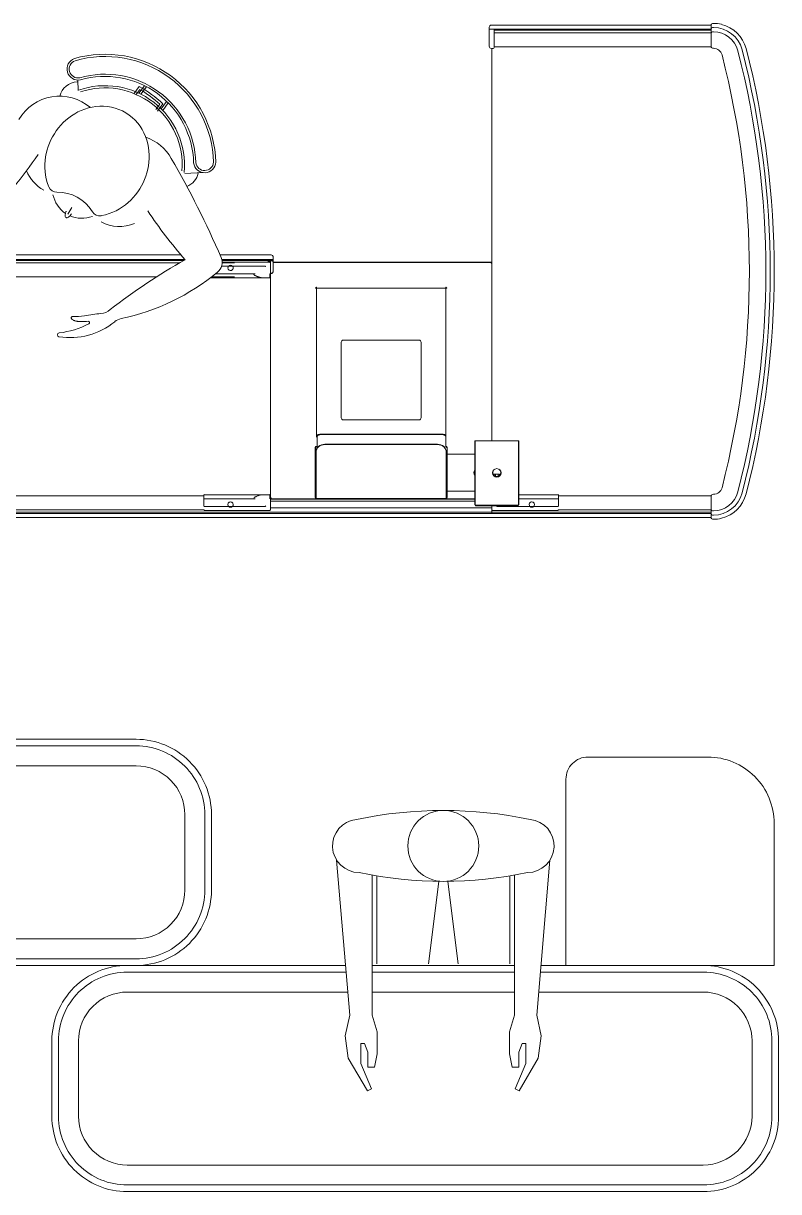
# Model space of a CAD drawing. Header units: millimetres. Extents: x 1653.8 to 1709.6, y 1641.2 to 1683.3.
# Drawn here: x 1702.083 to 1703.787, y 1655.471 to 1658.105 of the extents above; entities that cross this region are included whole.
import ezdxf

# ---------------------------------------------------------------- set-up
doc = ezdxf.new("R2010")
doc.units = ezdxf.units.MM
doc.layers.add('AR_MOBILIARIO', color=1, linetype='Continuous', lineweight=0)
doc.layers.add('CHECKOUT', color=7, linetype='Continuous')

# ---------------------------------------------------------------- blocks, each defined once
blk = doc.blocks.new('ck 2200 ce')
at = {"layer": 'AR_MOBILIARIO'}
for p, q in [((6346517.6, 523286), (6346517.6, 525614)), ((6346527.1, 523529), (6346527.1, 525614)), ((6346529.4, 523529), (6346529.4, 525614)), ((6346535.2, 525614), (6346535.2, 524431)), ((6346566.7, 525614), (6346566.7, 524431)), ((6347060.5, 524537.8), (6347060.5, 524930.6)), ((6347092, 524485.9), (6347092, 524917.2)), ((6347097.4, 524915), (6347097.4, 524476.5)), ((6347099.7, 524914.1), (6347099.7, 524474.2)), ((6347109.7, 524910.1), (6347109.7, 524482.8)), ((6347272.9, 524784.4), (6347264.8, 524781.6)), ((6347281.1, 524786.7), (6347272.9, 524784.4)), ((6347289.4, 524788.3), (6347281.1, 524786.7)), ((6347297.8, 524789.4), (6347289.4, 524788.3)), ((6347306.1, 524789.9), (6347297.8, 524789.4)), ((6347314.4, 524789.8), (6347306.1, 524789.9)), ((6347322.6, 524789.3), (6347314.4, 524789.8)), ((6347330.7, 524788.3), (6347322.6, 524789.3)), ((6347338.7, 524786.7), (6347330.7, 524788.3)), ((6347346.5, 524784.8), (6347338.7, 524786.7)), ((6347354.2, 524782.4), (6347346.5, 524784.8)), ((6347264.8, 524781.6), (6347263.4, 524781.1)), ((6347361.7, 524779.5), (6347354.2, 524782.4)), ((6347369, 524776.3), (6347361.7, 524779.5)), ((6347376.1, 524772.6), (6347369, 524776.3)), ((6347383, 524768.5), (6347376.1, 524772.6)), ((6347389.7, 524764.1), (6347383, 524768.5)), ((6347396.1, 524759.3), (6347389.7, 524764.1)), ((6347402.2, 524754.1), (6347396.1, 524759.3)), ((6347193.9, 524742.2), (6347193.5, 524740.9)), ((6347193.5, 524740.9), (6347193.7, 524739.4)), ((6347193.7, 524739.4), (6347194.4, 524737.9)), ((6347194.8, 524743.2), (6347193.9, 524742.2)), ((6347194.4, 524737.9), (6347195.3, 524736.5)), ((6347196.2, 524743.8), (6347194.8, 524743.2)), ((6347195.3, 524736.5), (6347196.3, 524735.2)), ((6347197.8, 524744.1), (6347196.2, 524743.8)), ((6347196.3, 524735.2), (6347197.3, 524734.1)), ((6347197.3, 524734.1), (6347198.2, 524733.1)), ((6347199.5, 524744.1), (6347197.8, 524744.1)), ((6347198.2, 524733.1), (6347199.1, 524732.3)), ((6347199.1, 524732.3), (6347200, 524731.6)), ((6347201.1, 524744), (6347199.5, 524744.1)), ((6347200, 524731.6), (6347200.7, 524731)), ((6347200.7, 524731), (6347201.4, 524730.4)), ((6347202.6, 524743.7), (6347201.1, 524744)), ((6347217.1, 524729.4), (6347201.6, 524737.9)), ((6347203.9, 524743.4), (6347202.6, 524743.7)), ((6347205.1, 524743.1), (6347203.9, 524743.4)), ((6347206.1, 524742.7), (6347205.1, 524743.1)), ((6347207.1, 524742.4), (6347206.1, 524742.7)), ((6347207.9, 524742.1), (6347207.1, 524742.4)), ((6347208.6, 524741.8), (6347207.9, 524742.1)), ((6347208.8, 524741.8), (6347208.6, 524741.8)), ((6347408.1, 524748.5), (6347402.2, 524754.1)), ((6347413.6, 524742.5), (6347408.1, 524748.5)), ((6347418.8, 524736.2), (6347413.6, 524742.5)), ((6347423.7, 524729.6), (6347418.8, 524736.2)), ((6346959.6, 524711.6), (6346959.5, 524711.1)), ((6346959.5, 524711.1), (6346959.5, 524710.5)), ((6346959.5, 524710.5), (6346959.5, 524710)), ((6346959.5, 524710), (6346959.5, 524709.4)), ((6346959.5, 524709.4), (6346959.5, 524708.7)), ((6346959.5, 524708.7), (6346959.6, 524708.1)), ((6346959.7, 524713.5), (6346959.6, 524713.1)), ((6346959.6, 524713.1), (6346959.6, 524712.6)), ((6346959.6, 524712.6), (6346959.6, 524712.1)), ((6346959.6, 524712.1), (6346959.6, 524711.6)), ((6346959.6, 524708.1), (6346959.6, 524707.3)), ((6346959.6, 524707.3), (6346959.7, 524706.5)), ((6346959.8, 524714.5), (6346959.7, 524714)), ((6346959.7, 524714), (6346959.7, 524713.5)), ((6346959.7, 524706.5), (6346959.7, 524705.9)), ((6346959.9, 524715.5), (6346959.8, 524715)), ((6346959.8, 524715), (6346959.8, 524714.5)), ((6346960, 524716.5), (6346959.9, 524716)), ((6346959.9, 524716), (6346959.9, 524715.5)), ((6346960.1, 524717.1), (6346960, 524716.5)), ((6346960.2, 524717.7), (6346960.1, 524717.1)), ((6346960.3, 524718.3), (6346960.2, 524717.7)), ((6346960.5, 524718.9), (6346960.3, 524718.3)), ((6346960.6, 524719.7), (6346960.5, 524718.9)), ((6346960.8, 524720.4), (6346960.6, 524719.7)), ((6346961, 524721.3), (6346960.8, 524720.4)), ((6346961.3, 524722.2), (6346961, 524721.3)), ((6346961.6, 524723.2), (6346961.3, 524722.2)), ((6346962.1, 524724.3), (6346961.6, 524723.2)), ((6346962.6, 524725.5), (6346962.1, 524724.3)), ((6346963.2, 524726.8), (6346962.6, 524725.5)), ((6346964, 524728), (6346963.2, 524726.8)), ((6346965, 524729.1), (6346964, 524728)), ((6346966.1, 524730), (6346965, 524729.1)), ((6346967.3, 524730.4), (6346966.1, 524730)), ((6346968.5, 524730.3), (6346967.3, 524730.4)), ((6346969.7, 524729.7), (6346968.5, 524730.3)), ((6346970.6, 524728.7), (6346969.7, 524729.7)), ((6346970.8, 524728.5), (6346970.6, 524728.7)), ((6347201.4, 524730.4), (6347202.1, 524729.9)), ((6347202.1, 524729.9), (6347202.2, 524729.8)), ((6347428.1, 524722.6), (6347423.7, 524729.6)), ((6347432.1, 524715.3), (6347428.1, 524722.6)), ((6347435.7, 524707.7), (6347432.1, 524715.3)), ((6347438.7, 524699.8), (6347435.7, 524707.7)), ((6347480.8, 524714.6, 2404.3), (6347503.9, 524715.6, 2404.3)), ((6347441.3, 524691.6), (6347438.7, 524699.8)), ((6347443.2, 524683.3), (6347441.3, 524691.6)), ((6347444.5, 524674.7), (6347443.2, 524683.3)), ((6347198.2, 524662.7), (6347198.4, 524661.2)), ((6347198.4, 524661.2), (6347200.4, 524652.9)), ((6347200.4, 524652.9), (6347202.9, 524644.7)), ((6347445.2, 524666), (6347444.5, 524674.7)), ((6347444.5, 524648.5), (6347445.2, 524657.3)), ((6347445.2, 524657.3), (6347445.2, 524666)), ((6347202.9, 524644.7), (6347205.9, 524636.8)), ((6347205.9, 524636.8), (6347209.5, 524629.2)), ((6347209.5, 524629.2), (6347213.5, 524621.9)), ((6347438, 524622.9), (6347440.9, 524631.2)), ((6347440.9, 524631.2), (6347443, 524639.8)), ((6347443, 524639.8), (6347444.5, 524648.5)), ((6347213.5, 524621.9), (6347217.9, 524614.9)), ((6347217.9, 524614.9), (6347222.8, 524608.3)), ((6347222.8, 524608.3), (6347228, 524602)), ((6347228, 524602), (6347233.5, 524596)), ((6347419.6, 524592.7), (6347425.1, 524599.6)), ((6347425.1, 524599.6), (6347430.1, 524607)), ((6347430.1, 524607), (6347434.4, 524614.7)), ((6347434.4, 524614.7), (6347438, 524622.9)), ((6347233.5, 524596), (6347239.4, 524590.5)), ((6347239.4, 524590.5), (6347245.5, 524585.2)), ((6347245.5, 524585.2), (6347251.9, 524580.4)), ((6347251.9, 524580.4), (6347258.6, 524576)), ((6347258.6, 524576), (6347265.5, 524571.9)), ((6347392.5, 524570.4), (6347399.9, 524575.1)), ((6347399.9, 524575.1), (6347406.9, 524580.4)), ((6347406.9, 524580.4), (6347413.5, 524586.2)), ((6347413.5, 524586.2), (6347419.6, 524592.7)), ((6347483.1, 524576, 2404.3), (6347470.9, 524584.9, 2404.3)), ((6347472.1, 524573.1, 2404.3), (6347489.1, 524560.7, 2404.3)), ((6347489.6, 524577.4, 2404.3), (6347473.3, 524589.4, 2404.3)), ((6347474.3, 524577.6, 2404.3), (6347491.4, 524565.2, 2404.3)), ((6347265.5, 524571.9), (6347272.6, 524568.3)), ((6347272.6, 524568.3), (6347279.9, 524565)), ((6347279.9, 524565), (6347287.4, 524562.2)), ((6347287.4, 524562.2), (6347295.1, 524559.7)), ((6347295.1, 524559.7), (6347303, 524557.8)), ((6347303, 524557.8), (6347310.9, 524556.3)), ((6347310.9, 524556.3), (6347319, 524555.2)), ((6347319, 524555.2), (6347327.3, 524554.7)), ((6347327.3, 524554.7), (6347335.5, 524554.6)), ((6347335.5, 524554.6), (6347343.9, 524555.1)), ((6347343.9, 524555.1), (6347352.2, 524556.2)), ((6347352.2, 524556.2), (6347360.5, 524557.8)), ((6347360.5, 524557.8), (6347368.7, 524560.1)), ((6347368.7, 524560.1), (6347376.9, 524562.9)), ((6347376.9, 524562.9), (6347384.8, 524566.4)), ((6347384.8, 524566.4), (6347392.5, 524570.4)), ((6347434.3, 524535.7, 2404.3), (6347450.6, 524523.8, 2404.3)), ((6347435.4, 524523.9, 2404.3), (6347452.4, 524511.5, 2404.3)), ((6347437.7, 524539.4, 2404.3), (6347449.9, 524530.5, 2404.3)), ((6347439.1, 524527.5, 2404.3), (6347456, 524515.1, 2404.3)), ((6347295.4, 524433.1, 2404.3), (6347293.7, 524474.1, 2404.3)), ((6346533.8, 524282.4), (6346533.8, 524429.5)), ((6346542.8, 524375.5), (6346542.8, 524429.5)), ((6346542.8, 524429.5), (6346542.8, 524429.5)), ((6346543.5, 524431), (6346560.2, 524431)), ((6346559.8, 524429.5), (6346559.8, 524315.6)), ((6346560.2, 524431), (6346567.8, 524431)), ((6346569.2, 524429.5), (6346569.2, 524297.8)), ((6347058, 524417), (6347058, 524297.8)), ((6347060.5, 524362.1), (6347060.5, 524413.8)), ((6347067.4, 524405.1), (6347067.4, 524315.6)), ((6347084.5, 524375.5), (6347084.5, 524391.2)), ((6347092, 524362.1), (6347092, 524390)), ((6347093.5, 524390), (6347093.5, 524282.4)), ((6347097.4, 524390.3), (6347097.4, 524275)), ((6347099.7, 524390.8), (6347099.7, 524275)), ((6347109.7, 524394.8), (6347109.7, 524284.9)), ((6346542.8, 524292.4), (6346542.8, 524366.5)), ((6346542.9, 524366.8), (6346542.9, 524375.4)), ((6347084.4, 524366.4), (6347084.4, 524375.4)), ((6347084.5, 524292.4), (6347084.5, 524366.5)), ((6347067.1, 524315.4), (6347067.4, 524315.5)), ((6346542.8, 524292.4), (6346542.8, 524292.4)), ((6346569.2, 524297.8), (6346569.2, 524283.6)), ((6347058, 524297.8), (6347058, 524283.6)), ((6347084.5, 524292.4), (6347084.5, 524292.4)), ((6347093.9, 524285.8), (6347093.9, 524286)), ((6347093.9, 524286), (6347099.9, 524286)), ((6347093.9, 524281), (6347093.9, 524285.8)), ((6347096.3, 524279), (6347096.3, 524284)), ((6347109.9, 524284), (6347109.9, 524279)), ((6346535.2, 524281.3), (6346535.2, 524281)), ((6346539.7, 524281), (6346535.2, 524281)), ((6346539.7, 524281), (6346554.7, 524281)), ((6346539.7, 524281), (6346539.7, 523781)), ((6346560.2, 524281), (6346554.7, 524281)), ((6346554.7, 524281), (6346554.7, 523820)), ((6346559.4, 523820), (6346559.4, 524281)), ((6346559.9, 524280), (6346560.9, 524280)), ((6346559.9, 524280), (6346559.9, 524279)), ((6346561.9, 524279), (6346559.9, 524279)), ((6346559.9, 524279), (6346559.9, 523820)), ((6346567.8, 524282.2), (6346560.2, 524282.2)), ((6346561.9, 524281), (6346560.9, 524281)), ((6346560.9, 524281), (6346560.9, 524280)), ((6346561.9, 524280), (6346560.9, 524280)), ((6346560.9, 524280), (6346560.9, 524279)), ((6346561.4, 524282.2), (6346561.4, 524281)), ((6346561.4, 524281), (6347067.1, 524281)), ((6346561.9, 524281), (6346561.9, 524279)), ((6346932.2, 524281), (6346561.9, 524281)), ((6347059.5, 524282.2), (6347067, 524282.2)), ((6347065.4, 524281), (6347065.4, 524282.2)), ((6347065.9, 524282), (6347065.9, 524282.2)), ((6347074.2, 524281), (6347067.1, 524281)), ((6347067.4, 524281), (6347067.4, 524281)), ((6347067.4, 524281), (6347068.4, 524281)), ((6347067.9, 524281), (6347067.9, 524279.5)), ((6347067.9, 524281), (6347068.4, 524281)), ((6347067.9, 524279), (6347067.9, 524281)), ((6347067.9, 524279.5), (6347067.9, 524279)), ((6347068.4, 524281), (6347072.1, 524281)), ((6347068.4, 524278), (6347068.4, 524279)), ((6347095, 524275), (6347071.9, 524275)), ((6347090.9, 524274.5), (6347072.9, 524274.5)), ((6347084.4, 524281), (6347074.2, 524281)), ((6347092.1, 524281), (6347084.4, 524281)), ((6347087.1, 524281), (6347090.9, 524281)), ((6347090.9, 524281), (6347092.2, 524281)), ((6347090.9, 524274.5), (6347090.9, 524275)), ((6347092.9, 524274.5), (6347090.9, 524274.5)), ((6347091.4, 524275), (6347091.4, 524274.5)), ((6347093.9, 524281), (6347092.1, 524281)), ((6347092.9, 524274.5), (6347092.9, 523783)), ((6347092.9, 524261.7), (6347093.4, 524261.7)), ((6347093.4, 524275), (6347093.4, 524261.7)), ((6347093.4, 523781), (6347093.4, 524261.7)), ((6347098, 524275), (6347095, 524275)), ((6347105.9, 524275), (6347098, 524275)), ((6346560.9, 524178), (6346560.9, 523884)), ((6346561.9, 524178), (6346560.9, 524178)), ((6346561.9, 524178), (6346664.8, 524178)), ((6346562.9, 524180), (6346675.2, 524180)), ((6346562.9, 524180), (6346562.9, 524178.5)), ((6346675.2, 524178.5), (6346562.9, 524178.5)), ((6346568.5, 524178.5), (6346568.5, 524178)), ((6346665.6, 524178), (6346664.8, 524178)), ((6346676.4, 524180), (6346675.2, 524180)), ((6346675.2, 524178.5), (6346676.4, 524178.5)), ((6346676.4, 524178.5), (6346676.4, 524180)), ((6346676.4, 524177.8), (6346676.4, 524178)), ((6346677.9, 524175.8), (6346677.9, 524178)), ((6347034.8, 524179), (6347035.8, 524179)), ((6347034.8, 524177.6), (6347034.8, 524179)), ((6347035.8, 524179), (6347035.8, 524178)), ((6347036.8, 524178), (6347035.8, 524178)), ((6347036.8, 524178), (6347036.8, 524177)), ((6346676.8, 524175.8), (6346697.2, 524175.8)), ((6346682.1, 524158), (6346682.1, 523904)), ((6346682.9, 524158), (6346682.9, 523904)), ((6346697.2, 524175.8), (6346698.8, 524175.8)), ((6346698.7, 524177), (6347033.9, 524177)), ((6346700.4, 524175.8), (6346698.8, 524175.8)), ((6346701.7, 524175.8), (6346700.4, 524175.8)), ((6346704.6, 523895.3), (6346704.6, 524165.8)), ((6346705.9, 523895.3), (6346705.9, 524165.8)), ((6347034.8, 524176.1), (6347034.8, 523885.9)), ((6347036.8, 524177), (6347035.4, 524177)), ((6346737.8, 523946), (6346737.8, 524116)), ((6346742.8, 524121), (6346912.8, 524121)), ((6346917.8, 524116), (6346917.8, 523946)), ((6346912.8, 523941), (6346742.8, 523941)), ((6346527.1, 523286), (6346527.1, 523881)), ((6346529.4, 523881), (6346529.4, 523286)), ((6346560.9, 523884), (6346561.9, 523884)), ((6346561.9, 523884), (6346664.8, 523884)), ((6346562.9, 523882), (6346562.9, 523883.5)), ((6346562.9, 523882), (6346675.2, 523882)), ((6346568.5, 523883.5), (6346568.5, 523884)), ((6346576.9, 523882), (6346576.9, 523820)), ((6346660.9, 523820), (6346660.9, 523882)), ((6346664.8, 523884), (6346665.6, 523884)), ((6346675.2, 523882), (6346676.4, 523882)), ((6346676.4, 523882), (6346676.4, 523883.3)), ((6346697.2, 523885.3), (6346676.8, 523885.3)), ((6346677.9, 523884), (6346677.9, 523885.3)), ((6346698.8, 523885.3), (6346697.2, 523885.3)), ((6347015.2, 523885), (6346698.7, 523885)), ((6346698.7, 523885), (6347033.9, 523885)), ((6346698.8, 523885.3), (6346700.4, 523885.3)), ((6346700.4, 523885.3), (6346701.7, 523885.3)), ((6347034.8, 523884.4), (6347034.8, 523883)), ((6347034.8, 523883), (6347035.8, 523883)), ((6347036.8, 523885), (6347035.4, 523885)), ((6347035.8, 523883), (6347035.8, 523884)), ((6347036.8, 523884), (6347035.8, 523884)), ((6347036.8, 523884), (6347036.8, 523885)), ((6346543.9, 523818), (6346543.9, 523818)), ((6346543.9, 523818), (6346543.9, 523818)), ((6346544.9, 523818), (6346543.9, 523818)), ((6346543.9, 523722), (6346543.9, 523818)), ((6346544.3, 523813), (6346544.3, 523727)), ((6346544.9, 523818), (6346544.9, 523818)), ((6346544.9, 523818), (6346546.1, 523818)), ((6346545.3, 523813), (6346545.3, 523727)), ((6346546.1, 523818.7), (6346546.2, 523819.4)), ((6346546.4, 523819), (6346546.4, 523820)), ((6346548.3, 523820), (6346546.4, 523820)), ((6346548.3, 523819), (6346546.4, 523819)), ((6346550.6, 523820), (6346548.3, 523820)), ((6346548.3, 523819), (6346550.6, 523819)), ((6346640.5, 523820), (6346550.6, 523820)), ((6346640.5, 523819), (6346550.6, 523819)), ((6346677, 523820), (6346640.5, 523820)), ((6346677, 523819), (6346640.5, 523819)), ((6346682.8, 523820), (6346677, 523820)), ((6346677, 523819), (6346682.8, 523819)), ((6346682.8, 523820), (6346686.4, 523820)), ((6346682.8, 523820), (6346682.8, 523820)), ((6346682.8, 523820), (6346682.8, 523819)), ((6346682.8, 523820), (6346682.8, 523819)), ((6346682.8, 523819), (6346686.4, 523819)), ((6346682.8, 523819), (6346682.8, 523819)), ((6346690.4, 523820), (6346686.4, 523820)), ((6346686.4, 523820), (6346686.4, 523819)), ((6346690.4, 523819), (6346686.4, 523819)), ((6346690.7, 523722), (6346690.7, 523818)), ((6346690.9, 523722), (6346690.9, 523818)), ((6347092.9, 523783), (6347090.9, 523783)), ((6347090.9, 523781), (6347090.9, 523783)), ((6347091.9, 523783), (6347091.9, 523782)), ((6347092.9, 523800.3), (6347093.4, 523800.3)), ((6347092.9, 523783), (6347092.9, 523782)), ((6347580.5, 523787), (6347585.1, 523787)), ((6347585.1, 523787), (6347615.7, 523787)), ((6347623.1, 523787), (6347615.7, 523787)), ((6347618.7, 523787), (6347618.7, 523286)), ((6346529.4, 523781), (6346527.1, 523781)), ((6346527.1, 523781), (6346527.1, 523781)), ((6346529.4, 523781), (6346527.1, 523781)), ((6346527.1, 523781), (6346527.1, 523781)), ((6346534.3, 523781), (6346529.4, 523781)), ((6346534.3, 523781), (6346529.4, 523781)), ((6346533.8, 523632.5), (6346533.8, 523779.6)), ((6346535.9, 523781), (6346534.3, 523781)), ((6346534.3, 523781), (6346535.9, 523781)), ((6346535.2, 523781), (6346539.7, 523781)), ((6346539.6, 523781), (6346535.9, 523781)), ((6346539.7, 523781), (6346539.6, 523781)), ((6346539.7, 523781), (6346539.6, 523781)), ((6346539.7, 523781), (6346543.9, 523781)), ((6346542.8, 523769.6), (6346542.8, 523769.6)), ((6346542.8, 523769.6), (6346542.8, 523695.5)), ((6346610.3, 523773), (6346610.4, 523773)), ((6346610.4, 523772.4), (6346610.3, 523772.4)), ((6346610.4, 523767.6), (6346610.3, 523767.6)), ((6346610.4, 523767), (6346610.3, 523767)), ((6346610.4, 523773.3), (6346610.4, 523770.9)), ((6346610.4, 523770.9), (6346610.4, 523769.1)), ((6346610.4, 523769.1), (6346610.4, 523766.7)), ((6346610.8, 523772.9), (6346615, 523772.9)), ((6346610.8, 523767.1), (6346615, 523767.1)), ((6346611.8, 523775.8), (6346615, 523775.8)), ((6346611.8, 523764.2), (6346615, 523764.2)), ((6346615, 523775.8), (6346615.4, 523775.1)), ((6346615.4, 523764.9), (6346615, 523764.2)), ((6346615.4, 523774.8), (6346615.4, 523775.1)), ((6346615.4, 523774.8), (6346615.4, 523773.9)), ((6346615.4, 523773.9), (6346615.4, 523770.9)), ((6346615.4, 523770.9), (6346615.4, 523769.1)), ((6346615.4, 523769.1), (6346615.4, 523766.1)), ((6346615.4, 523766.1), (6346615.4, 523765.2)), ((6346615.4, 523765.2), (6346615.4, 523764.9)), ((6346690.9, 523781), (6347090.9, 523781)), ((6347090.9, 523782), (6347091.9, 523782)), ((6347090.9, 523781), (6347091.9, 523781)), ((6347092.9, 523782), (6347091.9, 523782)), ((6347091.9, 523782), (6347091.9, 523782)), ((6347091.9, 523781), (6347091.9, 523782)), ((6347575.5, 523781), (6347091.9, 523781)), ((6347575.5, 523778), (6347575.5, 523782)), ((6347579.1, 523776), (6347577.5, 523776)), ((6347579, 523286), (6347579, 523776)), ((6347585.7, 523776), (6347579.1, 523776)), ((6347618.5, 523776), (6347585.7, 523776)), ((6347610.5, 523286), (6347610.5, 523776)), ((6347616.4, 523286), (6347616.4, 523776)), ((6347628.1, 523782), (6347628.2, 523286)), ((6347628.1, 523782), (6347628.1, 523781)), ((6346543.9, 523722), (6346543.9, 523722)), ((6346543.9, 523722), (6346543.9, 523722)), ((6346543.9, 523722), (6346544.9, 523722)), ((6346546.1, 523722), (6346544.9, 523722)), ((6346544.9, 523722), (6346544.9, 523722)), ((6346546.3, 523720.3), (6346546.2, 523720.8)), ((6346546.4, 523721), (6346548.3, 523721)), ((6346546.4, 523721), (6346546.4, 523720)), ((6346546.4, 523720), (6346548.3, 523720)), ((6346550.6, 523721), (6346548.3, 523721)), ((6346548.3, 523720), (6346550.6, 523720)), ((6346640.5, 523721), (6346550.6, 523721)), ((6346640.5, 523720), (6346550.6, 523720)), ((6346559.8, 523632.5), (6346559.8, 523720)), ((6346569.2, 523632.5), (6346569.2, 523720)), ((6346677, 523721), (6346640.5, 523721)), ((6346677, 523720), (6346640.5, 523720)), ((6346682.8, 523721), (6346677, 523721)), ((6346677, 523720), (6346682.8, 523720)), ((6346682.8, 523721), (6346686.4, 523721)), ((6346682.8, 523721), (6346682.8, 523721)), ((6346682.8, 523721), (6346682.8, 523720)), ((6346682.8, 523721), (6346682.8, 523720)), ((6346682.8, 523720), (6346686.4, 523720)), ((6346682.8, 523720), (6346682.8, 523720)), ((6346686.4, 523721), (6346690.4, 523721)), ((6346686.4, 523720), (6346686.4, 523721)), ((6346686.4, 523720), (6346690.4, 523720)), ((6346542.8, 523686.5), (6346542.8, 523632.5)), ((6346542.9, 523695.5), (6346542.9, 523686.6)), ((6346535.2, 523631), (6346535.2, 523286)), ((6346542.8, 523632.5), (6346542.8, 523632.5)), ((6346543.5, 523631), (6346560.2, 523631)), ((6346560.2, 523631), (6346567.8, 523631)), ((6346566.7, 523631), (6346566.7, 523286)), ((6346525.3, 523286), (6346516.2, 523286)), ((6346525.3, 523286), (6346525.3, 523286)), ((6346527.9, 523286), (6346525.3, 523286)), ((6346527.9, 523286), (6346528, 523286)), ((6346534.8, 523286), (6346528, 523286)), ((6346560.7, 523286), (6346534.8, 523286)), ((6346534.8, 523286), (6346534.8, 523286)), ((6346567.6, 523286), (6346560.7, 523286)), ((6347585.1, 523286), (6347578.2, 523286)), ((6347611, 523286), (6347585.1, 523286)), ((6347611, 523286), (6347611, 523286)), ((6347617.8, 523286), (6347611, 523286)), ((6347617.8, 523286), (6347617.9, 523286)), ((6347620.5, 523286), (6347617.9, 523286)), ((6347629.6, 523286), (6347620.5, 523286)), ((6347620.5, 523286), (6347620.5, 523286)), ((6346523.1, 523281.2), (6346523.1, 523281)), ((6346532.9, 523281.2), (6346532.9, 523281)), ((6346570, 523281.2), (6346570, 523281)), ((6347575.8, 523281.2), (6347575.8, 523281)), ((6347612.9, 523281.2), (6347612.9, 523281)), ((6347622.7, 523281.2), (6347622.7, 523281))]:
    blk.add_line(p, q, dxfattribs=at)
blk.add_circle((6347094.9, 524281), 0.5, dxfattribs=at)
for centre, radius, start, end in [((6347948.6, 525701.4), 1085.6, 230.8029, 235.6435), ((6347360.9, 524756.7), 106.9, 319.5514, 59.3767), ((6347330.8, 524751.3), 85.6, 111.2731, 151.1395), ((6347083.4, 524733.3), 160.1, 171.0527, 219.1902), ((6346929.5, 524757.5), 4.27, 2.1519, 171.0531), ((6347143.5, 524784.9), 211.4, 187.4002, 206.4377), ((6347261.4, 524701.9), 71.6, 102.7027, 144.4647), ((6347161, 524760.3), 90.2, 300.8028, 1.4762), ((6347270.4, 524763.1), 19.2, 111.3523, 181.4767), ((6347264, 524706.7), 71.6, 157.8143, 199.5763), ((6347459.3, 524716.2), 40.6, 1.2713, 77.9037), ((6347529, 524714.8, 2404.3), 25.1, 20.124, 191.5959), ((6347529, 524714.8, 2404.3), 20.1, 20.6034, 191.0661), ((6347041.8, 524702.2), 82.1, 177.4484, 186.78), ((6347084.6, 524721.5), 114, 176.4781, 190.7919), ((6347312.6, 524654, 2404.3), 178.9, 264.651, 19.7366), ((6347312.6, 524654, 2404.3), 173.9, 265.6209, 18.663), ((6347312.3, 524654.2, 2404.3), 200, 271.5188, 16.1261), ((6347312.3, 524654.2, 2404.3), 205, 271.5775, 16.0674), ((6347312.3, 524654.2, 2404.3), 250, 271.5721, 16.0729), ((6347312.3, 524654.2, 2404.3), 245, 271.6155, 16.0294), ((6346957, 524692.2), 3.21, 206.4388, 6.78), ((6346614.8, 524632), 364.2, 4.9909, 10.7927), ((6347217.1, 524666.3), 19.2, 120.8023, 190.9267), ((6347010.6, 524665), 32.9, 182.3306, 223.1334), ((6347259.3, 524621.6), 85.6, 151.1395, 203.327), ((6346933.9, 524611.3), 32.9, 11.8624, 39.1907), ((6345922.6, 523812), 1349.7, 29.3552, 37.9778), ((6347457.6, 524721.3), 502.2, 191.8617, 219.6844), ((6347253.4, 524708.2, 2404.3), 265, 317.8804, 330.0851), ((6347253.4, 524708.2, 2404.3), 270, 316.9232, 331.037), ((6347812.4, 523655.3), 1085.6, 123.751, 131.0785), ((6347274.2, 524597.2), 106.9, 299.9425, 340.9779), ((6346238.4, 526395.5), 2182.2, 293.3615, 299.9425), ((6347302.4, 524483.5), 40.6, 200.2184, 257.9037), ((6347320.2, 524429.3, 2404.3), 25.1, 96.049, 267.521), ((6347320.2, 524429.3, 2404.3), 20.1, 96.5788, 267.0416), ((6346535.3, 524429.5), 1.5, 93.1692, 180), ((6346567.8, 524429.5), 1.49, 0, 90), ((6347092.8, 524417.4), 27.5, 217.678, 293.3211), ((6346546.6, 524371), 5.88, 130.1702, 229.8298), ((6346546.7, 524370.9), 5.9, 130.3146, 179.8764), ((6346546.7, 524370.9), 5.9, 180.1235, 229.6854), ((6346546.8, 524370.8), 6.11, 89.9874, 130.3894), ((6346546.8, 524371.1), 6.1, 229.6067, 270.0165), ((6346546.8, 524370.9), 6.02, 0.5985, 130.9082), ((6346546.8, 524371), 6.02, 229.1076, 359.3857), ((6346546.8, 524371), 5.95, 269.4208, 90.5792), ((6347080.5, 524371), 5.95, 89.4208, 270.5792), ((6347080.5, 524371), 5.94, 134.7979, 270.6312), ((6347080.5, 524370.8), 6.08, 49.5109, 133.7729), ((6347080.5, 524370.8), 6.11, 49.6106, 90.0126), ((6347080.5, 524371.1), 6.1, 269.9835, 310.3933), ((6347080.6, 524370.9), 5.9, 0.1236, 49.6854), ((6347080.7, 524371), 5.88, 310.1702, 49.8298), ((6347080.6, 524370.9), 5.89, 315.1297, 359.9065), ((6346566.5, 524328.7), 14.8, 243.3758, 244.7857), ((6346545.2, 524294.3), 3.08, 217.8537, 243.7179), ((6346567.8, 524283.6), 1.49, 269.9836, 0), ((6347059.5, 524283.6), 1.49, 180, 269.9817), ((6347082.1, 524294.2), 3.07, 296.2665, 322.162), ((6347107.9, 524284), 2, 0, 28.235), ((6346535.3, 524282.5), 1.49, 179.5101, 269.9668), ((6346536.1, 524283.2), 2.09, 201.3126, 248.9848), ((6346562.9, 524278), 3, 131.7591, 138.2407), ((6347064.9, 524282), 1, 300, 0), ((6347072.9, 524279.5), 5, 185.7392, 270), ((6347071.9, 524279), 4, 180, 215.3878), ((6347071.9, 524279), 4, 236.5142, 270), ((6347091.3, 524283.2), 2.02, 290.0443, 339.6583), ((6347092, 524282.5), 1.49, 270.0332, 0.4899), ((6347105.9, 524279), 4, 270, 0), ((6346562.9, 524178), 2, 90, 180), ((6346562.9, 524178), 0.5, 90, 180), ((6346675.9, 524178), 0.5, 0, 90), ((6346675.9, 524178), 2, 0, 75.5225), ((6346742.8, 524116), 5, 90, 180), ((6346912.8, 524116), 5, 0, 90), ((6346742.8, 523946), 5, 180, 270), ((6346912.8, 523946), 5, 270, 0), ((6346562.9, 523884), 2, 180, 270), ((6346562.9, 523884), 0.5, 180, 270), ((6346675.9, 523884), 2, 284.4775, 0), ((6346618.9, 523812), 10, 53.1301, 126.8699), ((6347580.5, 523782), 5, 90, 180), ((6347623.1, 523782), 5, 0, 90), ((6346535.3, 523779.5), 1.49, 90.0332, 180.4899), ((6346536, 523778.8), 2.02, 110.0443, 159.6583), ((6346545.2, 523767.7), 3.07, 116.2665, 142.162), ((6346618.9, 523770), 9.12, 28.5352, 270), ((6346612.1, 523774), 3.35, 12.7692, 31.1339), ((6346612.1, 523774.6), 3.35, 328.8567, 347.2403), ((6346612.1, 523765.4), 3.35, 12.7692, 31.1339), ((6346612.1, 523765.9), 3.35, 328.8567, 347.2403), ((6346618.9, 523770), 9.12, 270, 331.4648), ((6347577.5, 523778), 2, 180, 270), ((6346546.6, 523691), 5.88, 130.1702, 229.8298), ((6346546.7, 523691), 5.89, 135.1297, 179.9065), ((6346546.7, 523691.1), 5.9, 180.1236, 229.6854), ((6346546.8, 523690.8), 6.1, 89.9835, 130.3933), ((6346546.8, 523691.2), 6.11, 229.6106, 270.0126), ((6346546.8, 523691.2), 6.08, 229.5109, 313.7729), ((6346546.8, 523691), 5.95, 269.4208, 90.5792), ((6346546.8, 523691), 5.94, 314.7979, 90.6312), ((6346535.3, 523632.5), 1.5, 180, 266.8153), ((6346567.8, 523632.5), 1.49, 270, 360), ((6346521.9, 523281.2), 8, 150.0848, 180), ((6346516.2, 523284.5), 1.5, 90, 150.0848), ((6346531.6, 523281.3), 8.54, 152.2362, 180.0849), ((6346525.3, 523284.6), 1.37, 91.1173, 153.0857), ((6346542.3, 523281.3), 9.42, 155.1299, 180.1729), ((6346534.9, 523284.8), 1.23, 93.0557, 157.3346), ((6346567.6, 523284.5), 1.5, 29.9152, 90), ((6346562, 523281.2), 8, 0, 29.9152), ((6347583.8, 523281.2), 8, 150.0848, 180), ((6347578.2, 523284.5), 1.5, 90, 150.0848), ((6347610.9, 523284.8), 1.23, 22.6654, 86.9443), ((6347603.5, 523281.3), 9.42, 359.8271, 24.8701), ((6347620.5, 523284.6), 1.37, 26.9143, 88.8827), ((6347614.1, 523281.3), 8.54, 359.9151, 27.7638), ((6347629.6, 523284.5), 1.5, 29.9152, 90), ((6347623.9, 523281.2), 8, 0, 29.9152), ((6346589.8, 523281), 76, 179.8091, 193.8452), ((6346589.9, 523281.1), 76, 193.9185, 255.5557), ((6346589.8, 523281), 66.7, 180, 255.5808), ((6346589.8, 523281), 56.9, 180, 255.5808), ((6346589.8, 523281), 19.8, 180, 255.5808), ((6347072.9, 525159.9), 1959.8, 255.5808, 284.4192), ((6347556, 523281), 19.8, 284.4192, 0), ((6347556, 523281), 56.9, 284.4192, 0), ((6347556, 523281), 66.7, 284.4192, 0), ((6347555.9, 523281.1), 76, 284.7001, 346.2399), ((6347556, 523281), 76, 346.3099, 0.1909), ((6347072.9, 525159.8), 2015.9, 255.5805, 284.429), ((6347072.9, 525159.9), 2006.7, 255.5808, 284.4192), ((6347072.9, 525159.9), 1996.9, 255.5808, 284.4192)]:
    blk.add_arc(centre, radius, start, end, dxfattribs=at)
at = {"layer": 'AR_MOBILIARIO', "extrusion": (0, 0, -1)}
for centre, major_axis, ratio, start_param, end_param in [((6346559.7, 524321.2), (0, -50), 0.017452, -0.684827, -0.646081), ((6346560.2, 524282.5), (0, 1.5), 0.017452, 2.495512, 3.141593), ((6347067.6, 524321.2), (0, -50), 0.017452, 0.646081, 0.684827), ((6347067.1, 524282.5), (0, 1.5), 0.017452, 3.141593, 3.787674), ((6347071.9, 524279), (0, 4), 0.875, 3.141593, 4.712389), ((6346573.7, 524175.8), (0, 2.7), 0.422618, 0, 0.618387), ((6346664.8, 524158), (0, 20), 0.866025, 0, 1.570796), ((6346665.6, 524158), (0, -20), 0.866025, 3.141593, 4.712389), ((6346675.6, 524175.8), (0, -2.7), 0.422618, 3.141593, 4.712389), ((6346700.4, 524165.8), (0, 10), 0.422618, 0, 1.570796), ((6346701.7, 524165.8), (0, -10), 0.422618, 3.141593, 4.712389), ((6346664.8, 523904), (0, 20), 0.866025, 1.570796, 3.141593), ((6346665.6, 523904), (0, -20), 0.866025, 4.712389, 6.283185), ((6346700.4, 523895.3), (0, 10), 0.422618, 1.570796, 3.141593), ((6346701.7, 523895.3), (0, -10), 0.422618, 4.712389, 6.283185), ((6346573.7, 523885.3), (0, 2.7), 0.422618, 2.073141, 3.141593), ((6346675.6, 523885.3), (0, -2.7), 0.422618, 4.712389, 6.283185), ((6346543.9, 523813), (0, 5), 0.087156, 0.000774, 1.570796), ((6346544.9, 523813), (0, -5), 0.087156, 3.142367, 4.712389), ((6346545.9, 523818), (0, 1), 0.258819, 0.785398, 1.570796), ((6346690.4, 523818), (0, -2), 0.258819, 3.141593, 4.712389), ((6346690.4, 523818), (0, -1), 0.258819, 3.141593, 4.712389), ((6346618.5, 523770), (0, 10), 0.965926, 3.141593, 6.283185), ((6346543.9, 523727), (0, -5), 0.087156, 4.712389, 6.282411), ((6346544.9, 523727), (0, -5), 0.087156, 4.712389, 6.282411), ((6346545.9, 523722), (0, 1), 0.258819, 1.570796, 2.356194), ((6346690.4, 523722), (0, -1), 0.258819, 4.712389, 6.283185), ((6346690.4, 523722), (0, -2), 0.258819, 4.712389, 6.283185)]:
    blk.add_ellipse(centre, major_axis=major_axis, ratio=ratio, start_param=start_param, end_param=end_param, dxfattribs=at)
blk.add_ellipse((6346618.2, 523770), major_axis=(0, -10), ratio=0.965926, dxfattribs=at)
at = {"layer": 'AR_MOBILIARIO'}
for points, knots in [([(6346543.5, 524431), (6346543.4, 524431), (6346543.3, 524430.9), (6346543.1, 524430.8), (6346543, 524430.7), (6346542.8, 524430.4), (6346542.8, 524430.2), (6346542.8, 524430), (6346542.8, 524429.9), (6346542.8, 524429.7), (6346542.8, 524429.6), (6346542.8, 524429.5)], [0, 0, 0, 0, 0.25, 0.25, 0.5, 0.5, 0.75, 0.75, 0.875, 0.875, 1, 1, 1, 1]), ([(6346560.2, 524431), (6346560.1, 524431), (6346560, 524430.8), (6346559.9, 524430.5), (6346559.9, 524430.4), (6346559.9, 524430.2), (6346559.9, 524430.1), (6346559.9, 524429.9), (6346559.8, 524429.7), (6346559.8, 524429.5)], [0, 0, 0, 0, 0.5, 0.5, 0.625, 0.625, 0.75, 0.75, 1, 1, 1, 1]), ([(6346559.9, 524315.5), (6346559.9, 524315.5), (6346559.9, 524315.5), (6346559.9, 524315.5), (6346559.9, 524315.6), (6346559.8, 524315.6), (6346559.8, 524315.6), (6346559.8, 524315.6)], [0, 0, 0, 0, 0.134911, 0.29178, 0.483864, 0.718568, 1, 1, 1, 1]), ([(6346561.9, 524318.1), (6346561.9, 524318.1), (6346561.9, 524318.1), (6346562, 524318.1), (6346562.1, 524318.1), (6346562.3, 524317.9), (6346562.5, 524317.8), (6346562.7, 524317.6), (6346562.8, 524317.5), (6346563, 524317.1), (6346563.2, 524316.9), (6346563.7, 524316.1), (6346563.9, 524315.6), (6346564.5, 524314.5), (6346564.7, 524314), (6346565.4, 524312.3), (6346565.9, 524311.3), (6346566.7, 524309.1), (6346567.1, 524308.1), (6346567.8, 524306), (6346568.1, 524304.9), (6346568.6, 524302.8), (6346568.9, 524301.8), (6346569.2, 524299.8), (6346569.2, 524298.8), (6346569.2, 524297.8)], [0, 0, 0, 0, 0.002913, 0.002913, 0.012409, 0.012409, 0.031402, 0.031402, 0.050394, 0.050394, 0.088378, 0.088378, 0.164346, 0.164346, 0.240315, 0.240315, 0.392252, 0.392252, 0.544189, 0.544189, 0.696126, 0.696126, 0.848063, 0.848063, 1, 1, 1, 1]), ([(6347065.4, 524318.1), (6347065.4, 524318.1), (6347065.3, 524318.1), (6347065.2, 524318.1), (6347065, 524318), (6347064.9, 524317.9), (6347064.6, 524317.6), (6347064.1, 524317), (6347063.6, 524316.1), (6347063.2, 524315.3), (6347062.8, 524314.5), (6347062.4, 524313.6), (6347062, 524312.6), (6347061.6, 524311.7), (6347061.1, 524310.6), (6347060.6, 524309.2), (6347060.1, 524307.9), (6347059.7, 524306.6), (6347059.3, 524305.3), (6347058.9, 524304), (6347058.6, 524302.7), (6347058.4, 524301.4), (6347058.2, 524300.1), (6347058.1, 524298.9), (6347058.1, 524298.2), (6347058, 524297.8)], [0, 0, 0, 0, 0.004365, 0.008536, 0.016555, 0.025692, 0.033392, 0.06475, 0.126477, 0.158786, 0.18398, 0.246584, 0.284, 0.317693, 0.381252, 0.44282, 0.508479, 0.567913, 0.631418, 0.696198, 0.757026, 0.822629, 0.884974, 0.944087, 1, 1, 1, 1]), ([(6347067.4, 524315.5), (6347067.4, 524315.5), (6347067.4, 524315.5), (6347067.4, 524315.6), (6347067.4, 524315.6), (6347067.4, 524315.6), (6347067.4, 524315.6)], [0, 0, 0, 0, 0.173015, 0.384194, 0.65624, 1, 1, 1, 1]), ([(6347096.3, 524284), (6347096.3, 524284.1), (6347096.3, 524284.3), (6347096.2, 524284.5), (6347096.1, 524284.6), (6347096, 524284.8), (6347095.9, 524284.9), (6347095.7, 524285.1), (6347095.5, 524285.2), (6347095.2, 524285.4), (6347095, 524285.5), (6347094.4, 524285.7), (6347094.2, 524285.7), (6347093.9, 524285.8)], [0, 0, 0, 0, 0.125, 0.125, 0.25, 0.25, 0.375, 0.375, 0.5, 0.5, 0.75, 0.75, 1, 1, 1, 1]), ([(6347095, 524275), (6347095.1, 524275), (6347095.1, 524275), (6347095.2, 524275), (6347095.2, 524275), (6347095.4, 524275.1), (6347095.5, 524275.2), (6347095.6, 524275.4), (6347095.7, 524275.5), (6347095.8, 524275.8), (6347095.9, 524275.9), (6347096, 524276.3), (6347096.1, 524276.5), (6347096.2, 524276.9), (6347096.2, 524277.2), (6347096.3, 524277.7), (6347096.3, 524277.9), (6347096.3, 524278.4), (6347096.3, 524278.7), (6347096.3, 524279)], [0, 0, 0, 0, 0.0625, 0.0625, 0.125, 0.125, 0.25, 0.25, 0.375, 0.375, 0.5, 0.5, 0.625, 0.625, 0.75, 0.75, 0.875, 0.875, 1, 1, 1, 1]), ([(6347034.8, 524177.6), (6347034.6, 524177.4), (6347034.5, 524177.2), (6347034.2, 524177), (6347034.1, 524177), (6347033.9, 524177)], [0, 0, 0, 0, 0.5, 0.5, 1, 1, 1, 1]), ([(6347034.8, 524176.1), (6347034.8, 524176.3), (6347034.8, 524176.4), (6347035, 524176.7), (6347035.2, 524176.8), (6347035.4, 524177)], [0, 0, 0, 0, 0.5, 0.5, 1, 1, 1, 1]), ([(6347034.8, 523884.4), (6347034.6, 523884.6), (6347034.5, 523884.7), (6347034.2, 523884.9), (6347034.1, 523885), (6347033.9, 523885)], [0, 0, 0, 0, 0.5, 0.5, 1, 1, 1, 1]), ([(6347034.8, 523885.9), (6347034.8, 523885.7), (6347034.8, 523885.6), (6347035, 523885.3), (6347035.2, 523885.1), (6347035.4, 523885)], [0, 0, 0, 0, 0.5, 0.5, 1, 1, 1, 1]), ([(6346546.4, 523819), (6346546.3, 523819), (6346546.3, 523819), (6346546.2, 523818.9), (6346546.1, 523818.8), (6346546.1, 523818.7)], [0, 0, 0, 0, 0.5, 0.5, 1, 1, 1, 1]), ([(6346546.4, 523820), (6346546.3, 523820), (6346546.3, 523819.9), (6346546.3, 523819.7), (6346546.3, 523819.6), (6346546.2, 523819.4)], [0, 0, 0, 0, 0.5, 0.5, 1, 1, 1, 1]), ([(6346610.4, 523769.1), (6346610.4, 523768.7), (6346610.5, 523768.4), (6346610.6, 523767.7), (6346610.7, 523767.4), (6346610.8, 523767.1)], [0, 0, 0, 0, 0.5, 0.5, 1, 1, 1, 1]), ([(6346615.4, 523770.9), (6346615.4, 523771.2), (6346615.3, 523771.6), (6346615.2, 523772.2), (6346615.1, 523772.6), (6346615, 523772.9)], [0, 0, 0, 0, 0.5, 0.5, 1, 1, 1, 1]), ([(6347090.9, 523782.3), (6347090.9, 523782.3), (6347090.9, 523782.3), (6347091.1, 523782.2), (6347091.2, 523782.1), (6347091.5, 523782), (6347091.7, 523782), (6347091.9, 523782)], [0.4870726, 0.4870726, 0.4870726, 0.4870726, 0.5, 0.5, 0.75, 0.75, 1, 1, 1, 1]), ([(6346546.1, 523721.3), (6346546.1, 523721.2), (6346546.2, 523721.1), (6346546.3, 523721), (6346546.3, 523721), (6346546.4, 523721)], [0, 0, 0, 0, 0.5, 0.5, 1, 1, 1, 1]), ([(6346546.2, 523720.6), (6346546.3, 523720.4), (6346546.3, 523720.2), (6346546.3, 523720), (6346546.3, 523720), (6346546.4, 523720)], [0, 0, 0, 0, 0.5, 0.5, 1, 1, 1, 1]), ([(6346543.5, 523631), (6346543.4, 523631), (6346543.3, 523631), (6346543.1, 523631.2), (6346543, 523631.3), (6346542.8, 523631.6), (6346542.8, 523631.7), (6346542.8, 523632), (6346542.8, 523632.1), (6346542.8, 523632.3), (6346542.8, 523632.4), (6346542.8, 523632.5)], [0, 0, 0, 0, 0.25, 0.25, 0.5, 0.5, 0.75, 0.75, 0.875, 0.875, 1, 1, 1, 1]), ([(6346560.2, 523631), (6346560.1, 523631), (6346560, 523631.2), (6346559.9, 523631.5), (6346559.9, 523631.6), (6346559.9, 523631.7), (6346559.9, 523631.8), (6346559.9, 523632.1), (6346559.8, 523632.3), (6346559.8, 523632.5)], [0, 0, 0, 0, 0.5, 0.5, 0.625, 0.625, 0.75, 0.75, 1, 1, 1, 1])]:
    blk.add_open_spline(points, degree=3, knots=knots, dxfattribs=at)
for points in [[(6346610.8, 523772.9), (6346610.6, 523772.2), (6346610.5, 523771.6), (6346610.4, 523770.9)], [(6346615, 523767.1), (6346615.2, 523767.7), (6346615.3, 523768.4), (6346615.4, 523769.1)]]:
    blk.add_open_spline(points, degree=3, dxfattribs=at)
blk = doc.blocks.new('CAJERO')
at = {"layer": 'AR_MOBILIARIO'}
blk.add_lwpolyline([(131869.5, 10724.8, 0.949684), (131749.8, 10718.7, 0.105263), (131749.8, 10338.7, 0.949684), (131869.5, 10332.5, 0.103574)], format="xyb", close=True, dxfattribs=at)
for points in [[(131777.9, 10769.4), (131428.3, 10739.5), (131381.3, 10749.9), (131331.4, 10743.1), (131257.7, 10699.8), (131261.9, 10690.7), (131318.9, 10715), (131364.4, 10715), (131364.4, 10706.7), (131344.7, 10699.1), (131311.3, 10699.1), (131311.3, 10683.9), (131341, 10677.8), (131391, 10677.8), (131428.3, 10689.5), (131744.1, 10689.5)], [(131543.7, 10678.7), (131742.3, 10678.7)], [(131729.9, 10538.7), (131543.7, 10561.9)], [(131729.9, 10518.7), (131543.7, 10495.4)], [(131777.9, 10287.9), (131428.3, 10317.9), (131381.3, 10307.4), (131331.4, 10314.2), (131257.7, 10357.5), (131261.9, 10366.6), (131318.9, 10342.3), (131364.4, 10342.3), (131364.4, 10350.7), (131344.7, 10358.2), (131311.3, 10358.2), (131311.3, 10373.4), (131341, 10379.5), (131391, 10379.5), (131428.3, 10367.9), (131744.1, 10367.9)], [(131543.7, 10378.7), (131742.3, 10378.7)]]:
    blk.add_lwpolyline(points, dxfattribs=at)
blk.add_circle((131809.8, 10528.7), 80, dxfattribs=at)
blk = doc.blocks.new('IMPEST160')
at = {"layer": 'AR_MOBILIARIO'}
for points in [[(92911.3, -24158.2), (92911.3, -23791.8, 0.414214), (92741.3, -23621.8), (92571.3, -23621.8, 0.414214), (92401.3, -23791.8), (92401.3, -25091.8, 0.414214), (92571.3, -25261.8), (92741.3, -25261.8, 0.414214), (92911.3, -25091.8), (92911.3, -24599)], [(92896.3, -24159.4), (92896.3, -23791.8, 0.414214), (92741.3, -23636.8), (92571.3, -23636.8, 0.414214), (92416.3, -23791.8), (92416.3, -25091.8, 0.414214), (92571.3, -25246.8), (92741.3, -25246.8, 0.414214), (92896.3, -25091.8), (92896.3, -24597.7)], [(92851.3, -24163.3), (92851.3, -23791.8, 0.414214), (92741.3, -23681.8), (92571.3, -23681.8, 0.414214), (92461.3, -23791.8), (92461.3, -25091.8, 0.414214), (92571.3, -25201.8), (92741.3, -25201.8, 0.414214), (92851.3, -25091.8), (92851.3, -24593.8)]]:
    blk.add_lwpolyline(points, format="xyb", dxfattribs=at)
blk.add_lwpolyline([(92911.3, -24101.8), (93331.3, -24101.8, 0.414214), (93381.3, -24051.8), (93381.3, -23781.8, 0.414214), (93231.3, -23631.8), (92911.3, -23631.8)], format="xyb", close=True, dxfattribs=at)
for points in [[(92851.3, -24539.4), (92851.3, -24217.8)], [(92896.3, -24539.4), (92896.3, -24217.8)], [(92911.3, -24539.4), (92911.3, -24217.8)]]:
    blk.add_lwpolyline(points, dxfattribs=at)
blk.add_blockref('CAJERO', (-38629, -34907.2), dxfattribs=at)

msp = doc.modelspace()

# ---------------------------------------------------------------- block references
at = {"color": 0, "xscale": 0.0009999999999999992, "yscale": 0.0009999999999999992, "zscale": 0.0009999999999999992, "rotation": 90.00000000000001}
msp.add_blockref('ck 2200 ce', (2226.9214, -4689.5265), dxfattribs=at)
at = {"layer": 'CHECKOUT', "xscale": -0.001, "yscale": 0.001, "zscale": 0.001}
for p, rotation in [((1677.2456, 1748.8925), 90), ((1727.4091, 1563.0698), 270)]:
    msp.add_blockref('IMPEST160', p, dxfattribs=dict(at, rotation=rotation))

doc.saveas('drawing.dxf')
